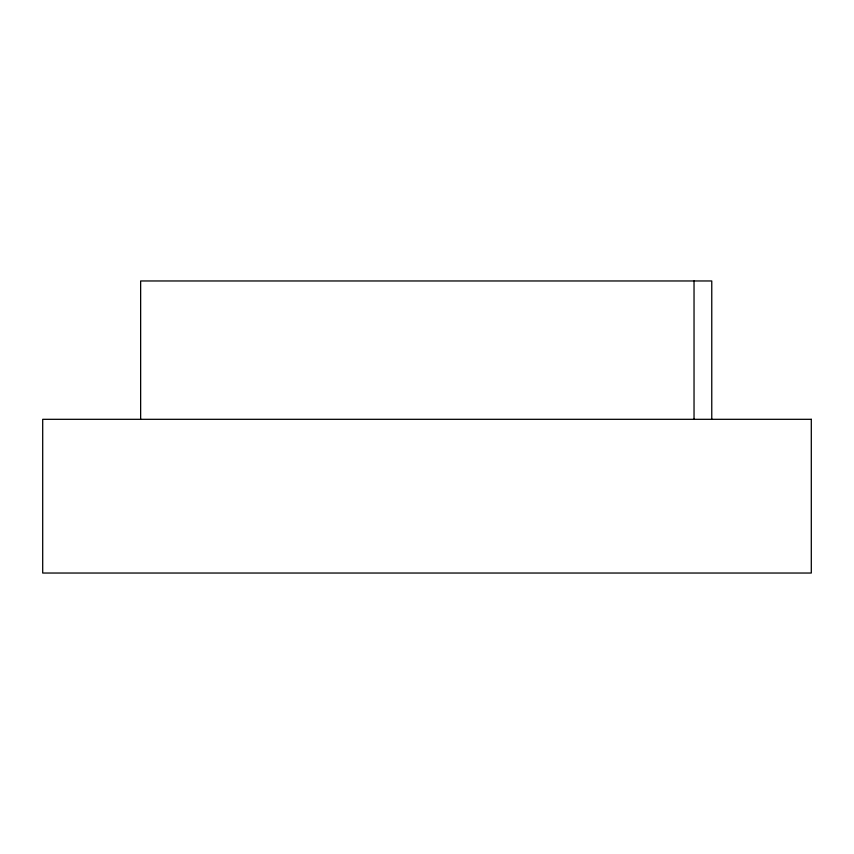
<?xml version="1.0" encoding="UTF-8"?>
<svg xmlns="http://www.w3.org/2000/svg" width="854" height="854" viewBox="0 0 854 854"><rect width="100%" height="100%" fill="white"/><g stroke="black" fill="none" stroke-linecap="round" stroke-linejoin="round"><path stroke-width="1.28" d="M711.766 419.314L711.766 280.966L140.643 280.966L140.643 419.314M694.035 280.966L694.035 419.314M811.3 419.314L42.7 419.314L42.7 573.034L811.3 573.034L811.3 419.314"/></g></svg>
